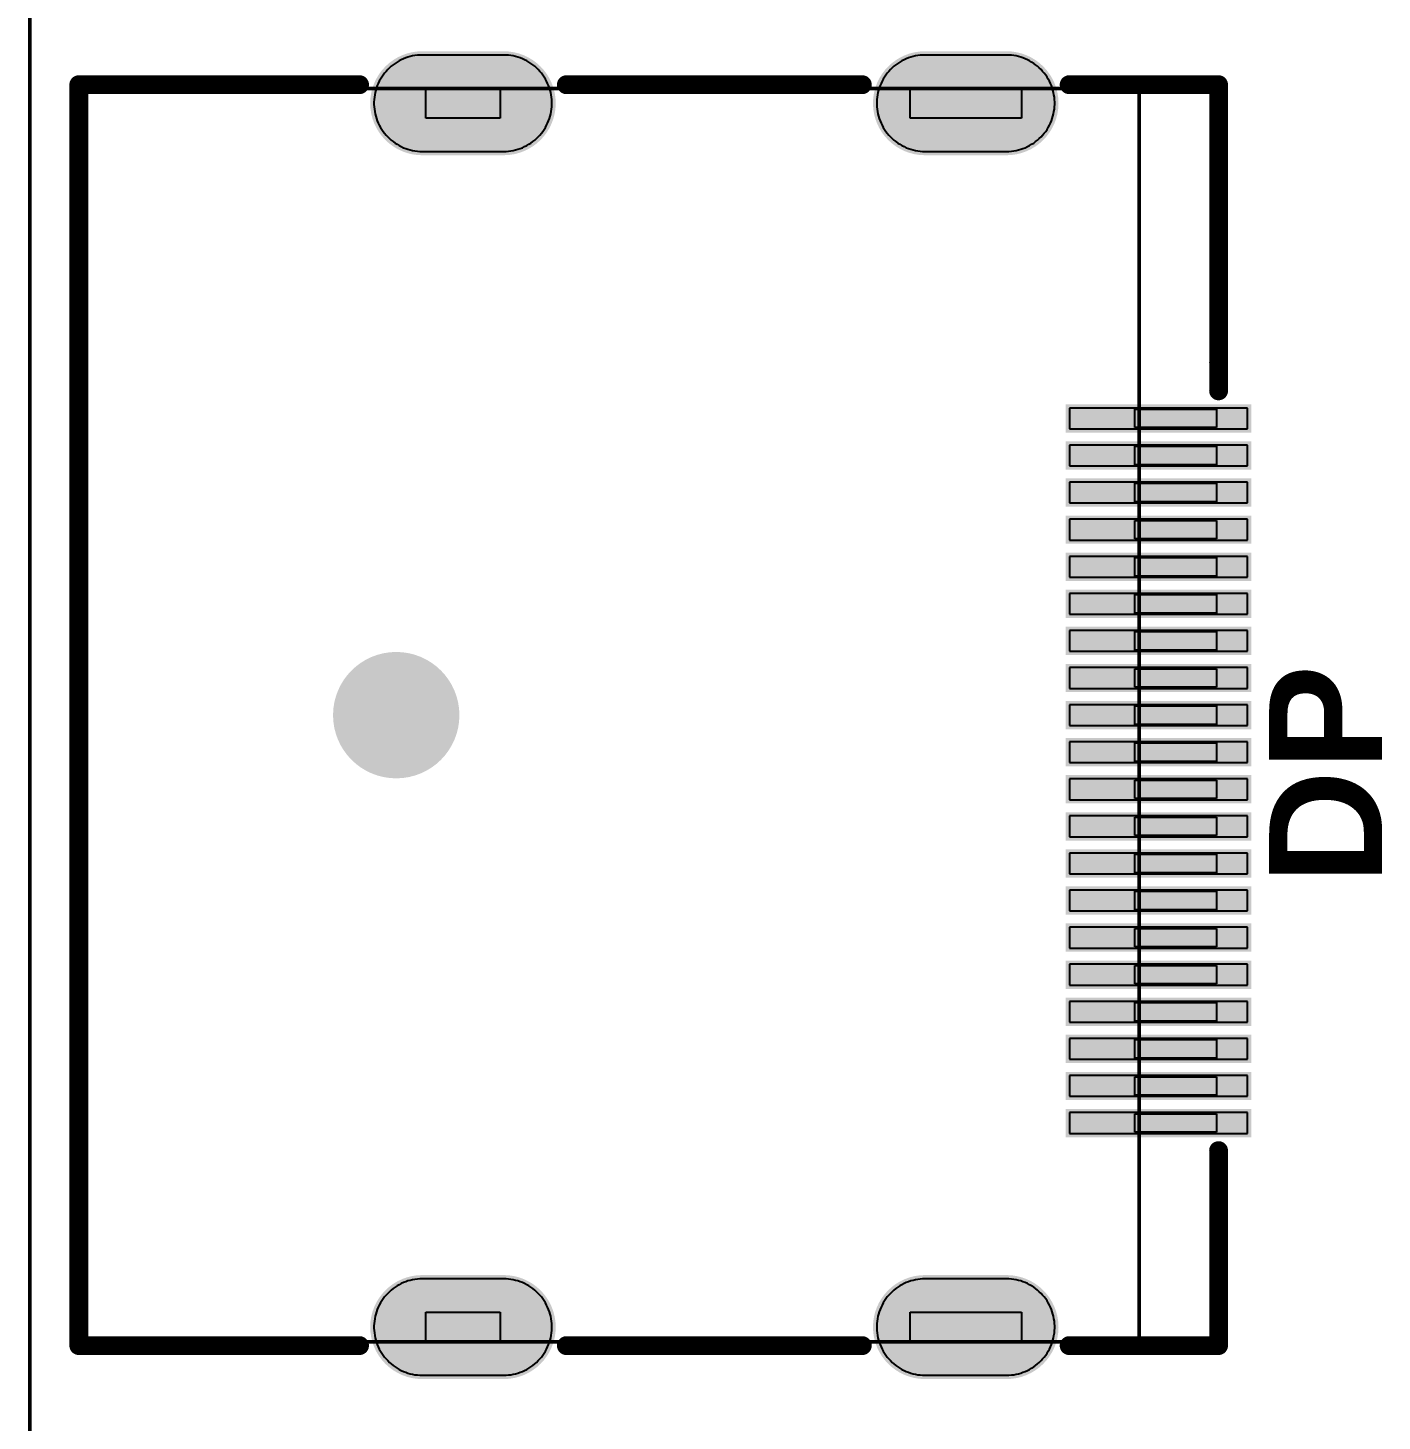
# Model space of a CAD drawing. Header units: inches. Extents: x -7 to 179, y 0 to 152.
# Drawn here: x -0.03 to 18.24, y 97.69 to 116.47 of the extents above; entities that cross this region are included whole.
import ezdxf

# ---------------------------------------------------------------- set-up
doc = ezdxf.new("R2010")
doc.units = ezdxf.units.IN
for name, color, linetype in [('BOT', 5, 'Continuous'), ('Bottom Solder', 6, 'Continuous'), ('Keep-Out Layer', 6, 'Continuous'), ('Mechanical 15', 56, 'Continuous'), ('Multi-Layer', 9, 'Continuous'), ('Pad Holes', 156, 'Continuous'), ('TOP', 1, 'Continuous'), ('Top Overlay', 2, 'Continuous'), ('Top Paste', 8, 'Continuous'), ('Top Solder', 216, 'Continuous')]:
    doc.layers.add(name, color=color, linetype=linetype)
doc.styles.add('Arial_Bold', font='', dxfattribs={"height": 0.2})
doc.styles.get('Arial_Bold').set_extended_font_data('Arial', bold=True)

msp = doc.modelspace()

# ---------------------------------------------------------------- hatches: boundary and pattern name
at = {"layer": 'BOT'}
h = msp.add_hatch(color=5, dxfattribs=at)
edge = h.paths.add_edge_path()
edge.add_arc((5.292, 115.458), 0.65, 90, 270)
edge.add_line((5.292, 114.808), (6.392, 114.808))
edge.add_arc((6.392, 115.458), 0.65, 270, 450)
edge.add_line((6.392, 116.108), (5.292, 116.108))
h = msp.add_hatch(color=5, dxfattribs=at)
edge = h.paths.add_edge_path()
edge.add_arc((12.072, 115.458), 0.65, 90, 270)
edge.add_line((12.072, 114.808), (13.172, 114.808))
edge.add_arc((13.172, 115.458), 0.65, 270, 450)
edge.add_line((13.172, 116.108), (12.072, 116.108))
h = msp.add_hatch(color=5, dxfattribs=at)
edge = h.paths.add_edge_path()
edge.add_arc((4.942, 107.208), 0.75, 0, 360)
h = msp.add_hatch(color=5, dxfattribs=at)
edge = h.paths.add_edge_path()
edge.add_arc((5.292, 98.958), 0.65, 90, 270)
edge.add_line((5.292, 98.308), (6.392, 98.308))
edge.add_arc((6.392, 98.958), 0.65, 270, 450)
edge.add_line((6.392, 99.608), (5.292, 99.608))
h = msp.add_hatch(color=5, dxfattribs=at)
edge = h.paths.add_edge_path()
edge.add_arc((12.072, 98.958), 0.65, 90, 270)
edge.add_line((12.072, 98.308), (13.172, 98.308))
edge.add_arc((13.172, 98.958), 0.65, 270, 450)
edge.add_line((13.172, 99.608), (12.072, 99.608))
at = {"layer": 'Bottom Solder'}
h = msp.add_hatch(color=6, dxfattribs=at)
edge = h.paths.add_edge_path()
edge.add_arc((5.292, 115.458), 0.701, 90, 270)
edge.add_line((5.292, 114.757), (6.392, 114.757))
edge.add_arc((6.392, 115.458), 0.701, 270, 450)
edge.add_line((6.392, 116.159), (5.292, 116.159))
h = msp.add_hatch(color=6, dxfattribs=at)
edge = h.paths.add_edge_path()
edge.add_arc((12.072, 115.458), 0.701, 90, 270)
edge.add_line((12.072, 114.757), (13.172, 114.757))
edge.add_arc((13.172, 115.458), 0.701, 270, 450)
edge.add_line((13.172, 116.159), (12.072, 116.159))
h = msp.add_hatch(color=6, dxfattribs=at)
edge = h.paths.add_edge_path()
edge.add_arc((4.942, 107.208), 0.852, 0, 360)
h = msp.add_hatch(color=6, dxfattribs=at)
edge = h.paths.add_edge_path()
edge.add_arc((5.292, 98.958), 0.701, 90, 270)
edge.add_line((5.292, 98.258), (6.392, 98.258))
edge.add_arc((6.392, 98.958), 0.701, 270, 450)
edge.add_line((6.392, 99.659), (5.292, 99.659))
h = msp.add_hatch(color=6, dxfattribs=at)
edge = h.paths.add_edge_path()
edge.add_arc((12.072, 98.958), 0.701, 90, 270)
edge.add_line((12.072, 98.258), (13.172, 98.258))
edge.add_arc((13.172, 98.958), 0.701, 270, 450)
edge.add_line((13.172, 99.659), (12.072, 99.659))
at = {"layer": 'Multi-Layer'}
h = msp.add_hatch(color=9, dxfattribs=at)
edge = h.paths.add_edge_path()
edge.add_arc((5.292, 115.458), 0.65, 90, 270)
edge.add_line((5.292, 114.808), (6.392, 114.808))
edge.add_arc((6.392, 115.458), 0.65, 270, 450)
edge.add_line((6.392, 116.108), (5.292, 116.108))
h = msp.add_hatch(color=9, dxfattribs=at)
edge = h.paths.add_edge_path()
edge.add_arc((12.072, 115.458), 0.65, 90, 270)
edge.add_line((12.072, 114.808), (13.172, 114.808))
edge.add_arc((13.172, 115.458), 0.65, 270, 450)
edge.add_line((13.172, 116.108), (12.072, 116.108))
h = msp.add_hatch(color=9, dxfattribs=at)
edge = h.paths.add_edge_path()
edge.add_arc((4.942, 107.208), 0.75, 0, 360)
h = msp.add_hatch(color=9, dxfattribs=at)
edge = h.paths.add_edge_path()
edge.add_arc((5.292, 98.958), 0.65, 90, 270)
edge.add_line((5.292, 98.308), (6.392, 98.308))
edge.add_arc((6.392, 98.958), 0.65, 270, 450)
edge.add_line((6.392, 99.608), (5.292, 99.608))
h = msp.add_hatch(color=9, dxfattribs=at)
edge = h.paths.add_edge_path()
edge.add_arc((12.072, 98.958), 0.65, 90, 270)
edge.add_line((12.072, 98.308), (13.172, 98.308))
edge.add_arc((13.172, 98.958), 0.65, 270, 450)
edge.add_line((13.172, 99.608), (12.072, 99.608))
at = {"layer": 'Pad Holes'}
h = msp.add_hatch(color=7, dxfattribs=at)
edge = h.paths.add_edge_path()
edge.add_arc((5.292, 115.458), 0.35, 90, 270)
edge.add_line((5.292, 115.108), (6.392, 115.108))
edge.add_arc((6.392, 115.458), 0.35, 270, 450)
edge.add_line((6.392, 115.808), (5.292, 115.808))
h = msp.add_hatch(color=7, dxfattribs=at)
edge = h.paths.add_edge_path()
edge.add_arc((12.072, 115.458), 0.35, 90, 270)
edge.add_line((12.072, 115.108), (13.172, 115.108))
edge.add_arc((13.172, 115.458), 0.35, 270, 450)
edge.add_line((13.172, 115.808), (12.072, 115.808))
h = msp.add_hatch(color=7, dxfattribs=at)
edge = h.paths.add_edge_path()
edge.add_arc((4.942, 107.208), 0.75, 0, 360)
h = msp.add_hatch(color=7, dxfattribs=at)
edge = h.paths.add_edge_path()
edge.add_arc((5.292, 98.958), 0.35, 90, 270)
edge.add_line((5.292, 98.608), (6.392, 98.608))
edge.add_arc((6.392, 98.958), 0.35, 270, 450)
edge.add_line((6.392, 99.308), (5.292, 99.308))
h = msp.add_hatch(color=7, dxfattribs=at)
edge = h.paths.add_edge_path()
edge.add_arc((12.072, 98.958), 0.35, 90, 270)
edge.add_line((12.072, 98.608), (13.172, 98.608))
edge.add_arc((13.172, 98.958), 0.35, 270, 450)
edge.add_line((13.172, 99.308), (12.072, 99.308))
at = {"layer": 'TOP'}
h = msp.add_hatch(color=1, dxfattribs=at)
edge = h.paths.add_edge_path()
edge.add_arc((5.292, 115.458), 0.65, 90, 270)
edge.add_line((5.292, 114.808), (6.392, 114.808))
edge.add_arc((6.392, 115.458), 0.65, 270, 450)
edge.add_line((6.392, 116.108), (5.292, 116.108))
h = msp.add_hatch(color=1, dxfattribs=at)
edge = h.paths.add_edge_path()
edge.add_arc((12.072, 115.458), 0.65, 90, 270)
edge.add_line((12.072, 114.808), (13.172, 114.808))
edge.add_arc((13.172, 115.458), 0.65, 270, 450)
edge.add_line((13.172, 116.108), (12.072, 116.108))
for points in [[(16.422, 111.349), (16.422, 111.069), (14.022, 111.069), (14.022, 111.349)], [(16.422, 110.848), (16.422, 110.568), (14.022, 110.568), (14.022, 110.848)], [(16.422, 110.349), (16.422, 110.069), (14.022, 110.069), (14.022, 110.349)], [(16.422, 109.848), (16.422, 109.568), (14.022, 109.568), (14.022, 109.848)], [(16.422, 109.349), (16.422, 109.069), (14.022, 109.069), (14.022, 109.349)], [(16.422, 108.848), (16.422, 108.568), (14.022, 108.568), (14.022, 108.848)], [(16.422, 108.349), (16.422, 108.069), (14.022, 108.069), (14.022, 108.349)], [(16.422, 107.849), (16.422, 107.568), (14.022, 107.568), (14.022, 107.849)], [(16.422, 107.348), (16.422, 107.068), (14.022, 107.068), (14.022, 107.348)], [(16.422, 106.849), (16.422, 106.568), (14.022, 106.568), (14.022, 106.849)], [(16.422, 106.348), (16.422, 106.068), (14.022, 106.068), (14.022, 106.348)], [(16.422, 105.849), (16.422, 105.568), (14.022, 105.568), (14.022, 105.849)], [(16.422, 105.348), (16.422, 105.068), (14.022, 105.068), (14.022, 105.348)], [(16.422, 104.849), (16.422, 104.568), (14.022, 104.568), (14.022, 104.849)], [(16.422, 104.348), (16.422, 104.068), (14.022, 104.068), (14.022, 104.348)], [(16.422, 103.849), (16.422, 103.569), (14.022, 103.569), (14.022, 103.849)], [(16.422, 103.348), (16.422, 103.068), (14.022, 103.068), (14.022, 103.348)], [(16.422, 102.849), (16.422, 102.569), (14.022, 102.569), (14.022, 102.849)], [(16.422, 102.348), (16.422, 102.068), (14.022, 102.068), (14.022, 102.348)], [(16.422, 101.849), (16.422, 101.569), (14.022, 101.569), (14.022, 101.849)]]:
    msp.add_hatch(color=1, dxfattribs=at).paths.add_polyline_path(points)
h = msp.add_hatch(color=1, dxfattribs=at)
edge = h.paths.add_edge_path()
edge.add_arc((4.942, 107.208), 0.75, 0, 360)
h = msp.add_hatch(color=1, dxfattribs=at)
edge = h.paths.add_edge_path()
edge.add_arc((5.292, 98.958), 0.65, 90, 270)
edge.add_line((5.292, 98.308), (6.392, 98.308))
edge.add_arc((6.392, 98.958), 0.65, 270, 450)
edge.add_line((6.392, 99.608), (5.292, 99.608))
h = msp.add_hatch(color=1, dxfattribs=at)
edge = h.paths.add_edge_path()
edge.add_arc((12.072, 98.958), 0.65, 90, 270)
edge.add_line((12.072, 98.308), (13.172, 98.308))
edge.add_arc((13.172, 98.958), 0.65, 270, 450)
edge.add_line((13.172, 99.608), (12.072, 99.608))
at = {"layer": 'Top Solder'}
h = msp.add_hatch(color=216, dxfattribs=at)
edge = h.paths.add_edge_path()
edge.add_arc((5.292, 115.458), 0.701, 90, 270)
edge.add_line((5.292, 114.757), (6.392, 114.757))
edge.add_arc((6.392, 115.458), 0.701, 270, 450)
edge.add_line((6.392, 116.159), (5.292, 116.159))
h = msp.add_hatch(color=216, dxfattribs=at)
edge = h.paths.add_edge_path()
edge.add_arc((12.072, 115.458), 0.701, 90, 270)
edge.add_line((12.072, 114.757), (13.172, 114.757))
edge.add_arc((13.172, 115.458), 0.701, 270, 450)
edge.add_line((13.172, 116.159), (12.072, 116.159))
for points in [[(16.473, 111.399), (16.473, 111.018), (13.971, 111.018), (13.971, 111.399)], [(16.473, 110.899), (16.473, 110.518), (13.971, 110.518), (13.971, 110.899)], [(16.473, 110.399), (16.473, 110.018), (13.971, 110.018), (13.971, 110.399)], [(16.473, 109.899), (16.473, 109.518), (13.971, 109.518), (13.971, 109.899)], [(16.473, 109.399), (16.473, 109.018), (13.971, 109.018), (13.971, 109.399)], [(16.473, 108.899), (16.473, 108.518), (13.971, 108.518), (13.971, 108.899)], [(16.473, 108.399), (16.473, 108.018), (13.971, 108.018), (13.971, 108.399)], [(16.473, 107.899), (16.473, 107.518), (13.971, 107.518), (13.971, 107.899)], [(16.473, 107.399), (16.473, 107.018), (13.971, 107.018), (13.971, 107.399)], [(16.473, 106.899), (16.473, 106.518), (13.971, 106.518), (13.971, 106.899)], [(16.473, 106.399), (16.473, 106.018), (13.971, 106.018), (13.971, 106.399)], [(16.473, 105.899), (16.473, 105.518), (13.971, 105.518), (13.971, 105.899)], [(16.473, 105.399), (16.473, 105.018), (13.971, 105.018), (13.971, 105.399)], [(16.473, 104.899), (16.473, 104.518), (13.971, 104.518), (13.971, 104.899)], [(16.473, 104.399), (16.473, 104.018), (13.971, 104.018), (13.971, 104.399)], [(16.473, 103.899), (16.473, 103.518), (13.971, 103.518), (13.971, 103.899)], [(16.473, 103.399), (16.473, 103.018), (13.971, 103.018), (13.971, 103.399)], [(16.473, 102.899), (16.473, 102.518), (13.971, 102.518), (13.971, 102.899)], [(16.473, 102.399), (16.473, 102.018), (13.971, 102.018), (13.971, 102.399)], [(16.473, 101.899), (16.473, 101.518), (13.971, 101.518), (13.971, 101.899)]]:
    msp.add_hatch(color=216, dxfattribs=at).paths.add_polyline_path(points)
h = msp.add_hatch(color=216, dxfattribs=at)
edge = h.paths.add_edge_path()
edge.add_arc((4.942, 107.208), 0.852, 0, 360)
h = msp.add_hatch(color=216, dxfattribs=at)
edge = h.paths.add_edge_path()
edge.add_arc((5.292, 98.958), 0.701, 90, 270)
edge.add_line((5.292, 98.258), (6.392, 98.258))
edge.add_arc((6.392, 98.958), 0.701, 270, 450)
edge.add_line((6.392, 99.659), (5.292, 99.659))
h = msp.add_hatch(color=216, dxfattribs=at)
edge = h.paths.add_edge_path()
edge.add_arc((12.072, 98.958), 0.701, 90, 270)
edge.add_line((12.072, 98.258), (13.172, 98.258))
edge.add_arc((13.172, 98.958), 0.701, 270, 450)
edge.add_line((13.172, 99.659), (12.072, 99.659))

# ---------------------------------------------------------------- linework, layer by layer
at = {"layer": 'Keep-Out Layer'}
msp.add_lwpolyline([(0, 5.08, 0.0508, 0.0508, 0), (0, 146.812, 0.0508, 0.0508, 0)], format="xyseb", dxfattribs=at)
at = {"layer": 'Mechanical 15'}
for p, q in [((5.342, 115.258), (5.342, 115.658)), ((5.342, 115.658), (6.342, 115.658)), ((6.342, 115.658), (6.342, 115.658)), ((6.342, 115.658), (6.342, 115.258)), ((11.872, 115.258), (11.872, 115.658)), ((11.872, 115.658), (13.372, 115.658)), ((13.372, 115.658), (13.372, 115.658)), ((13.372, 115.658), (13.372, 115.258)), ((6.342, 115.258), (5.342, 115.258)), ((13.372, 115.258), (11.872, 115.258)), ((14.902, 111.084), (14.902, 111.334)), ((14.902, 111.334), (16.002, 111.334)), ((16.002, 111.334), (16.002, 111.334)), ((16.002, 111.334), (16.002, 111.084)), ((16.002, 111.084), (14.902, 111.084)), ((14.902, 110.583), (14.902, 110.833)), ((14.902, 110.833), (16.002, 110.833)), ((16.002, 110.833), (16.002, 110.833)), ((16.002, 110.833), (16.002, 110.583)), ((16.002, 110.583), (14.902, 110.583)), ((14.902, 110.084), (14.902, 110.334)), ((14.902, 110.334), (16.002, 110.334)), ((16.002, 110.334), (16.002, 110.334)), ((16.002, 110.334), (16.002, 110.084)), ((16.002, 110.084), (14.902, 110.084)), ((14.902, 109.583), (14.902, 109.833)), ((14.902, 109.833), (16.002, 109.833)), ((16.002, 109.833), (16.002, 109.833)), ((16.002, 109.833), (16.002, 109.583)), ((16.002, 109.583), (14.902, 109.583)), ((14.902, 109.084), (14.902, 109.334)), ((14.902, 109.334), (16.002, 109.334)), ((16.002, 109.334), (16.002, 109.334)), ((16.002, 109.334), (16.002, 109.084)), ((16.002, 109.084), (14.902, 109.084)), ((14.902, 108.584), (14.902, 108.833)), ((14.902, 108.833), (16.002, 108.833)), ((16.002, 108.833), (16.002, 108.833)), ((16.002, 108.833), (16.002, 108.584)), ((16.002, 108.584), (14.902, 108.584)), ((14.902, 108.084), (14.902, 108.334)), ((14.902, 108.334), (16.002, 108.334)), ((16.002, 108.334), (16.002, 108.334)), ((16.002, 108.334), (16.002, 108.084)), ((16.002, 108.084), (14.902, 108.084)), ((14.902, 107.584), (14.902, 107.833)), ((14.902, 107.833), (16.002, 107.833)), ((16.002, 107.833), (16.002, 107.833)), ((16.002, 107.833), (16.002, 107.584)), ((16.002, 107.584), (14.902, 107.584)), ((14.902, 107.083), (14.902, 107.333)), ((14.902, 107.333), (16.002, 107.333)), ((16.002, 107.333), (16.002, 107.333)), ((16.002, 107.333), (16.002, 107.083)), ((16.002, 107.083), (14.902, 107.083)), ((14.902, 106.584), (14.902, 106.833)), ((14.902, 106.833), (16.002, 106.833)), ((16.002, 106.833), (16.002, 106.833)), ((16.002, 106.833), (16.002, 106.584)), ((16.002, 106.584), (14.902, 106.584)), ((14.902, 106.083), (14.902, 106.333)), ((14.902, 106.333), (16.002, 106.333)), ((16.002, 106.333), (16.002, 106.333)), ((16.002, 106.333), (16.002, 106.083)), ((16.002, 106.083), (14.902, 106.083)), ((14.902, 105.584), (14.902, 105.833)), ((14.902, 105.833), (16.002, 105.833)), ((16.002, 105.833), (16.002, 105.833)), ((16.002, 105.833), (16.002, 105.584)), ((16.002, 105.584), (14.902, 105.584)), ((14.902, 105.083), (14.902, 105.333)), ((14.902, 105.333), (16.002, 105.333)), ((16.002, 105.333), (16.002, 105.333)), ((16.002, 105.333), (16.002, 105.083)), ((16.002, 105.083), (14.902, 105.083)), ((14.902, 104.584), (14.902, 104.833)), ((14.902, 104.833), (16.002, 104.833)), ((16.002, 104.833), (16.002, 104.833)), ((16.002, 104.833), (16.002, 104.584)), ((16.002, 104.584), (14.902, 104.584)), ((14.902, 104.083), (14.902, 104.333)), ((14.902, 104.333), (16.002, 104.333)), ((16.002, 104.333), (16.002, 104.333)), ((16.002, 104.333), (16.002, 104.083)), ((16.002, 104.083), (14.902, 104.083)), ((14.902, 103.584), (14.902, 103.833)), ((14.902, 103.833), (16.002, 103.833)), ((16.002, 103.833), (16.002, 103.833)), ((16.002, 103.833), (16.002, 103.584)), ((16.002, 103.584), (14.902, 103.584)), ((14.902, 103.083), (14.902, 103.333)), ((14.902, 103.333), (16.002, 103.333)), ((16.002, 103.333), (16.002, 103.333)), ((16.002, 103.333), (16.002, 103.083)), ((16.002, 103.083), (14.902, 103.083)), ((14.902, 102.584), (14.902, 102.834)), ((14.902, 102.834), (16.002, 102.834)), ((16.002, 102.834), (16.002, 102.834)), ((16.002, 102.834), (16.002, 102.584)), ((16.002, 102.584), (14.902, 102.584)), ((14.902, 102.083), (14.902, 102.333)), ((14.902, 102.333), (16.002, 102.333)), ((16.002, 102.333), (16.002, 102.333)), ((16.002, 102.333), (16.002, 102.083)), ((16.002, 102.083), (14.902, 102.083)), ((14.902, 101.584), (14.902, 101.834)), ((14.902, 101.834), (16.002, 101.834)), ((16.002, 101.834), (16.002, 101.834)), ((16.002, 101.834), (16.002, 101.584)), ((16.002, 101.584), (14.902, 101.584)), ((5.342, 98.758), (5.342, 99.158)), ((5.342, 99.158), (6.342, 99.158)), ((6.342, 99.158), (6.342, 99.158)), ((6.342, 99.158), (6.342, 98.758)), ((11.872, 98.758), (11.872, 99.158)), ((11.872, 99.158), (13.372, 99.158)), ((13.372, 99.158), (13.372, 99.158)), ((13.372, 99.158), (13.372, 98.758)), ((15.977, 98.818), (15.942, 98.783)), ((16.002, 98.818), (15.977, 98.818)), ((16.027, 98.818), (16.002, 98.818)), ((16.062, 98.783), (16.027, 98.818)), ((6.342, 98.758), (5.342, 98.758)), ((13.372, 98.758), (11.872, 98.758)), ((15.942, 98.783), (15.942, 98.734)), ((15.942, 98.734), (15.977, 98.698)), ((15.977, 98.698), (16.002, 98.698)), ((16.002, 98.698), (16.002, 98.698)), ((16.002, 98.698), (16.027, 98.698)), ((16.027, 98.698), (16.062, 98.734)), ((16.062, 98.734), (16.062, 98.783))]:
    msp.add_line(p, q, dxfattribs=at)
for points in [[(0.662, 115.658, 0.0508, 0.0508, 0), (14.962, 115.658, 0.0508, 0.0508, 0)], [(0.662, 98.758, 0.0508, 0.0508, 0), (0.662, 115.658, 0.0508, 0.0508, 0)], [(14.962, 98.758, 0.0508, 0.0508, 0), (14.962, 115.658, 0.0508, 0.0508, 0)], [(0.662, 98.758, 0.0508, 0.0508, 0), (14.962, 98.758, 0.0508, 0.0508, 0)]]:
    msp.add_lwpolyline(points, format="xyseb", dxfattribs=at)
for points in [[(0.649, 115.658, 0.0254, 0.0254, 1), (0.675, 115.658, 0.0254, 0.0254, 1)], [(0.649, 115.658, 0.0254, 0.0254, 1), (0.675, 115.658, 0.0254, 0.0254, 1)], [(14.949, 115.658, 0.0254, 0.0254, 1), (14.975, 115.658, 0.0254, 0.0254, 1)], [(14.949, 115.658, 0.0254, 0.0254, 1), (14.975, 115.658, 0.0254, 0.0254, 1)], [(0.649, 98.758, 0.0254, 0.0254, 1), (0.675, 98.758, 0.0254, 0.0254, 1)], [(0.649, 98.758, 0.0254, 0.0254, 1), (0.675, 98.758, 0.0254, 0.0254, 1)], [(14.949, 98.758, 0.0254, 0.0254, 1), (14.975, 98.758, 0.0254, 0.0254, 1)], [(14.949, 98.758, 0.0254, 0.0254, 1), (14.975, 98.758, 0.0254, 0.0254, 1)]]:
    msp.add_lwpolyline(points, format="xyseb", close=True, dxfattribs=at)
at = {"layer": 'Top Overlay'}
for points in [[(0.662, 98.708, 0.254, 0.254, 0), (0.662, 115.708, 0.254, 0.254, 0)], [(0.662, 115.708, 0.254, 0.254, 0), (4.447, 115.708, 0.254, 0.254, 0)], [(7.237, 115.708, 0.254, 0.254, 0), (11.227, 115.708, 0.254, 0.254, 0)], [(14.017, 115.708, 0.254, 0.254, 0), (16.032, 115.708, 0.254, 0.254, 0)], [(16.032, 111.58, 0.254, 0.254, 0), (16.032, 115.708, 0.254, 0.254, 0)], [(16.032, 111.58, 0.254, 0.254, 0), (16.032, 111.96, 0.254, 0.254, 0)], [(16.032, 98.708, 0.254, 0.254, 0), (16.032, 101.337, 0.254, 0.254, 0)], [(0.662, 98.708, 0.254, 0.254, 0), (4.447, 98.708, 0.254, 0.254, 0)], [(7.237, 98.708, 0.254, 0.254, 0), (11.227, 98.708, 0.254, 0.254, 0)], [(14.017, 98.708, 0.254, 0.254, 0), (16.032, 98.708, 0.254, 0.254, 0)]]:
    msp.add_lwpolyline(points, format="xyseb", dxfattribs=at)
for points in [[(0.598, 115.708, 0.127, 0.127, 1), (0.725, 115.708, 0.127, 0.127, 1)], [(0.598, 115.708, 0.127, 0.127, 1), (0.725, 115.708, 0.127, 0.127, 1)], [(4.384, 115.708, 0.127, 0.127, 1), (4.511, 115.708, 0.127, 0.127, 1)], [(7.173, 115.708, 0.127, 0.127, 1), (7.3, 115.708, 0.127, 0.127, 1)], [(11.164, 115.708, 0.127, 0.127, 1), (11.291, 115.708, 0.127, 0.127, 1)], [(13.953, 115.708, 0.127, 0.127, 1), (14.08, 115.708, 0.127, 0.127, 1)], [(15.968, 115.708, 0.127, 0.127, 1), (16.095, 115.708, 0.127, 0.127, 1)], [(15.968, 115.708, 0.127, 0.127, 1), (16.095, 115.708, 0.127, 0.127, 1)], [(15.968, 111.96, 0.127, 0.127, 1), (16.095, 111.96, 0.127, 0.127, 1)], [(15.968, 111.58, 0.127, 0.127, 1), (16.095, 111.58, 0.127, 0.127, 1)], [(15.968, 111.58, 0.127, 0.127, 1), (16.095, 111.58, 0.127, 0.127, 1)], [(15.968, 101.337, 0.127, 0.127, 1), (16.095, 101.337, 0.127, 0.127, 1)], [(0.598, 98.708, 0.127, 0.127, 1), (0.725, 98.708, 0.127, 0.127, 1)], [(0.598, 98.708, 0.127, 0.127, 1), (0.725, 98.708, 0.127, 0.127, 1)], [(4.384, 98.708, 0.127, 0.127, 1), (4.511, 98.708, 0.127, 0.127, 1)], [(7.173, 98.708, 0.127, 0.127, 1), (7.3, 98.708, 0.127, 0.127, 1)], [(11.164, 98.708, 0.127, 0.127, 1), (11.291, 98.708, 0.127, 0.127, 1)], [(13.953, 98.708, 0.127, 0.127, 1), (14.08, 98.708, 0.127, 0.127, 1)], [(15.968, 98.708, 0.127, 0.127, 1), (16.095, 98.708, 0.127, 0.127, 1)], [(15.968, 98.708, 0.127, 0.127, 1), (16.095, 98.708, 0.127, 0.127, 1)]]:
    msp.add_lwpolyline(points, format="xyseb", close=True, dxfattribs=at)
at = {"layer": 'Top Paste'}
for p, q in [((5.163, 116.095), (5.132, 116.088)), ((5.195, 116.101), (5.163, 116.095)), ((5.227, 116.105), (5.195, 116.101)), ((5.26, 116.107), (5.227, 116.105)), ((5.292, 116.108), (5.26, 116.107)), ((6.392, 116.108), (5.292, 116.108)), ((6.424, 116.107), (6.392, 116.108)), ((6.457, 116.105), (6.424, 116.107)), ((6.489, 116.101), (6.457, 116.105)), ((6.521, 116.095), (6.489, 116.101)), ((6.552, 116.088), (6.521, 116.095)), ((11.943, 116.095), (11.912, 116.088)), ((11.975, 116.101), (11.943, 116.095)), ((12.007, 116.105), (11.975, 116.101)), ((12.04, 116.107), (12.007, 116.105)), ((12.072, 116.108), (12.04, 116.107)), ((13.172, 116.108), (12.072, 116.108)), ((13.204, 116.107), (13.172, 116.108)), ((13.237, 116.105), (13.204, 116.107)), ((13.269, 116.101), (13.237, 116.105)), ((13.301, 116.095), (13.269, 116.101)), ((13.332, 116.088), (13.301, 116.095)), ((4.827, 115.912), (4.805, 115.888)), ((4.85, 115.935), (4.827, 115.912)), ((4.874, 115.956), (4.85, 115.935)), ((4.899, 115.976), (4.874, 115.956)), ((4.926, 115.995), (4.899, 115.976)), ((4.953, 116.013), (4.926, 115.995)), ((4.981, 116.029), (4.953, 116.013)), ((5.01, 116.044), (4.981, 116.029)), ((5.039, 116.057), (5.01, 116.044)), ((5.07, 116.069), (5.039, 116.057)), ((5.1, 116.079), (5.07, 116.069)), ((5.132, 116.088), (5.1, 116.079)), ((6.584, 116.079), (6.552, 116.088)), ((6.614, 116.069), (6.584, 116.079)), ((6.644, 116.057), (6.614, 116.069)), ((6.674, 116.044), (6.644, 116.057)), ((6.703, 116.029), (6.674, 116.044)), ((6.731, 116.013), (6.703, 116.029)), ((6.758, 115.995), (6.731, 116.013)), ((6.784, 115.976), (6.758, 115.995)), ((6.81, 115.956), (6.784, 115.976)), ((6.834, 115.935), (6.81, 115.956)), ((6.857, 115.912), (6.834, 115.935)), ((6.879, 115.888), (6.857, 115.912)), ((11.607, 115.912), (11.585, 115.888)), ((11.63, 115.935), (11.607, 115.912)), ((11.654, 115.956), (11.63, 115.935)), ((11.68, 115.976), (11.654, 115.956)), ((11.706, 115.995), (11.68, 115.976)), ((11.733, 116.013), (11.706, 115.995)), ((11.761, 116.029), (11.733, 116.013)), ((11.79, 116.044), (11.761, 116.029)), ((11.82, 116.057), (11.79, 116.044)), ((11.85, 116.069), (11.82, 116.057)), ((11.88, 116.079), (11.85, 116.069)), ((11.912, 116.088), (11.88, 116.079)), ((13.364, 116.079), (13.332, 116.088)), ((13.394, 116.069), (13.364, 116.079)), ((13.424, 116.057), (13.394, 116.069)), ((13.454, 116.044), (13.424, 116.057)), ((13.483, 116.029), (13.454, 116.044)), ((13.511, 116.013), (13.483, 116.029)), ((13.538, 115.995), (13.511, 116.013)), ((13.564, 115.976), (13.538, 115.995)), ((13.59, 115.956), (13.564, 115.976)), ((13.614, 115.935), (13.59, 115.956)), ((13.637, 115.912), (13.614, 115.935)), ((13.659, 115.888), (13.637, 115.912)), ((4.699, 115.726), (4.687, 115.696)), ((4.714, 115.755), (4.699, 115.726)), ((4.729, 115.783), (4.714, 115.755)), ((4.746, 115.811), (4.729, 115.783)), ((4.764, 115.838), (4.746, 115.811)), ((4.784, 115.864), (4.764, 115.838)), ((4.805, 115.888), (4.784, 115.864)), ((6.9, 115.864), (6.879, 115.888)), ((6.92, 115.838), (6.9, 115.864)), ((6.938, 115.811), (6.92, 115.838)), ((6.955, 115.783), (6.938, 115.811)), ((6.97, 115.755), (6.955, 115.783)), ((6.984, 115.726), (6.97, 115.755)), ((6.997, 115.696), (6.984, 115.726)), ((11.48, 115.726), (11.467, 115.696)), ((11.494, 115.755), (11.48, 115.726)), ((11.509, 115.783), (11.494, 115.755)), ((11.526, 115.811), (11.509, 115.783)), ((11.544, 115.838), (11.526, 115.811)), ((11.564, 115.864), (11.544, 115.838)), ((11.585, 115.888), (11.564, 115.864)), ((13.68, 115.864), (13.659, 115.888)), ((13.7, 115.838), (13.68, 115.864)), ((13.718, 115.811), (13.7, 115.838)), ((13.735, 115.783), (13.718, 115.811)), ((13.75, 115.755), (13.735, 115.783)), ((13.764, 115.726), (13.75, 115.755)), ((13.777, 115.696), (13.764, 115.726)), ((4.647, 115.539), (4.644, 115.507)), ((4.652, 115.571), (4.647, 115.539)), ((4.658, 115.603), (4.652, 115.571)), ((4.666, 115.634), (4.658, 115.603)), ((4.676, 115.665), (4.666, 115.634)), ((4.687, 115.696), (4.676, 115.665)), ((7.008, 115.665), (6.997, 115.696)), ((7.018, 115.634), (7.008, 115.665)), ((7.026, 115.603), (7.018, 115.634)), ((7.032, 115.571), (7.026, 115.603)), ((7.037, 115.539), (7.032, 115.571)), ((7.04, 115.507), (7.037, 115.539)), ((11.427, 115.539), (11.424, 115.507)), ((11.432, 115.571), (11.427, 115.539)), ((11.438, 115.603), (11.432, 115.571)), ((11.446, 115.634), (11.438, 115.603)), ((11.456, 115.665), (11.446, 115.634)), ((11.467, 115.696), (11.456, 115.665)), ((13.788, 115.665), (13.777, 115.696)), ((13.798, 115.634), (13.788, 115.665)), ((13.806, 115.603), (13.798, 115.634)), ((13.812, 115.571), (13.806, 115.603)), ((13.817, 115.539), (13.812, 115.571)), ((13.82, 115.507), (13.817, 115.539)), ((4.644, 115.507), (4.642, 115.474)), ((4.642, 115.474), (4.642, 115.442)), ((4.642, 115.442), (4.644, 115.41)), ((4.644, 115.41), (4.647, 115.377)), ((4.647, 115.377), (4.652, 115.345)), ((4.652, 115.345), (4.658, 115.314)), ((7.026, 115.314), (7.032, 115.345)), ((7.032, 115.345), (7.037, 115.377)), ((7.037, 115.377), (7.04, 115.41)), ((7.042, 115.474), (7.04, 115.507)), ((7.04, 115.41), (7.042, 115.442)), ((7.042, 115.474), (7.042, 115.474)), ((7.042, 115.442), (7.042, 115.474)), ((11.424, 115.507), (11.422, 115.474)), ((11.422, 115.474), (11.422, 115.442)), ((11.422, 115.442), (11.424, 115.41)), ((11.424, 115.41), (11.427, 115.377)), ((11.427, 115.377), (11.432, 115.345)), ((11.432, 115.345), (11.438, 115.314)), ((13.806, 115.314), (13.812, 115.345)), ((13.812, 115.345), (13.817, 115.377)), ((13.817, 115.377), (13.82, 115.41)), ((13.822, 115.474), (13.82, 115.507)), ((13.82, 115.41), (13.822, 115.442)), ((13.82, 115.41), (13.82, 115.41)), ((13.822, 115.442), (13.822, 115.474)), ((4.658, 115.314), (4.666, 115.282)), ((4.666, 115.282), (4.676, 115.251)), ((4.676, 115.251), (4.687, 115.221)), ((4.687, 115.221), (4.699, 115.191)), ((4.699, 115.191), (4.714, 115.162)), ((4.714, 115.162), (4.729, 115.133)), ((6.955, 115.133), (6.97, 115.162)), ((6.97, 115.162), (6.984, 115.191)), ((6.984, 115.191), (6.997, 115.221)), ((6.997, 115.221), (7.008, 115.251)), ((7.008, 115.251), (7.018, 115.282)), ((7.018, 115.282), (7.026, 115.314)), ((11.438, 115.314), (11.446, 115.282)), ((11.446, 115.282), (11.456, 115.251)), ((11.456, 115.251), (11.467, 115.221)), ((11.467, 115.221), (11.48, 115.191)), ((11.48, 115.191), (11.494, 115.162)), ((11.494, 115.162), (11.509, 115.133)), ((13.735, 115.133), (13.75, 115.162)), ((13.75, 115.162), (13.764, 115.191)), ((13.764, 115.191), (13.777, 115.221)), ((13.777, 115.221), (13.788, 115.251)), ((13.788, 115.251), (13.798, 115.282)), ((13.798, 115.282), (13.806, 115.314)), ((4.729, 115.133), (4.746, 115.106)), ((4.746, 115.106), (4.764, 115.079)), ((4.764, 115.079), (4.784, 115.053)), ((4.784, 115.053), (4.805, 115.028)), ((4.805, 115.028), (4.827, 115.004)), ((4.827, 115.004), (4.85, 114.982)), ((4.85, 114.982), (4.874, 114.96)), ((6.81, 114.96), (6.834, 114.982)), ((6.834, 114.982), (6.857, 115.004)), ((6.857, 115.004), (6.879, 115.028)), ((6.879, 115.028), (6.9, 115.053)), ((6.9, 115.053), (6.92, 115.079)), ((6.92, 115.079), (6.938, 115.106)), ((6.938, 115.106), (6.955, 115.133)), ((11.509, 115.133), (11.526, 115.106)), ((11.526, 115.106), (11.544, 115.079)), ((11.544, 115.079), (11.564, 115.053)), ((11.564, 115.053), (11.585, 115.028)), ((11.585, 115.028), (11.607, 115.004)), ((11.607, 115.004), (11.63, 114.982)), ((11.63, 114.982), (11.654, 114.96)), ((13.59, 114.96), (13.614, 114.982)), ((13.614, 114.982), (13.637, 115.004)), ((13.637, 115.004), (13.659, 115.028)), ((13.659, 115.028), (13.68, 115.053)), ((13.68, 115.053), (13.7, 115.079)), ((13.7, 115.079), (13.718, 115.106)), ((13.718, 115.106), (13.735, 115.133)), ((4.874, 114.96), (4.899, 114.94)), ((4.899, 114.94), (4.926, 114.921)), ((4.926, 114.921), (4.953, 114.904)), ((4.953, 114.904), (4.981, 114.887)), ((4.981, 114.887), (5.01, 114.873)), ((5.01, 114.873), (5.039, 114.859)), ((5.039, 114.859), (5.07, 114.847)), ((5.07, 114.847), (5.1, 114.837)), ((5.1, 114.837), (5.132, 114.828)), ((5.132, 114.828), (5.163, 114.821)), ((5.163, 114.821), (5.195, 114.816)), ((5.195, 114.816), (5.227, 114.812)), ((5.227, 114.812), (5.26, 114.809)), ((5.26, 114.809), (5.292, 114.808)), ((5.292, 114.808), (6.392, 114.808)), ((6.392, 114.808), (6.424, 114.809)), ((6.424, 114.809), (6.457, 114.812)), ((6.457, 114.812), (6.489, 114.816)), ((6.489, 114.816), (6.521, 114.821)), ((6.521, 114.821), (6.552, 114.828)), ((6.552, 114.828), (6.584, 114.837)), ((6.584, 114.837), (6.614, 114.847)), ((6.614, 114.847), (6.644, 114.859)), ((6.644, 114.859), (6.674, 114.873)), ((6.674, 114.873), (6.703, 114.887)), ((6.703, 114.887), (6.731, 114.904)), ((6.731, 114.904), (6.758, 114.921)), ((6.758, 114.921), (6.784, 114.94)), ((6.784, 114.94), (6.81, 114.96)), ((11.654, 114.96), (11.68, 114.94)), ((11.68, 114.94), (11.706, 114.921)), ((11.706, 114.921), (11.733, 114.904)), ((11.733, 114.904), (11.761, 114.887)), ((11.761, 114.887), (11.79, 114.873)), ((11.79, 114.873), (11.82, 114.859)), ((11.82, 114.859), (11.85, 114.847)), ((11.85, 114.847), (11.88, 114.837)), ((11.88, 114.837), (11.912, 114.828)), ((11.912, 114.828), (11.943, 114.821)), ((11.943, 114.821), (11.975, 114.816)), ((11.975, 114.816), (12.007, 114.812)), ((12.007, 114.812), (12.04, 114.809)), ((12.04, 114.809), (12.072, 114.808)), ((12.072, 114.808), (13.172, 114.808)), ((13.172, 114.808), (13.204, 114.809)), ((13.204, 114.809), (13.237, 114.812)), ((13.237, 114.812), (13.269, 114.816)), ((13.269, 114.816), (13.301, 114.821)), ((13.301, 114.821), (13.332, 114.828)), ((13.332, 114.828), (13.364, 114.837)), ((13.364, 114.837), (13.394, 114.847)), ((13.394, 114.847), (13.424, 114.859)), ((13.424, 114.859), (13.454, 114.873)), ((13.454, 114.873), (13.483, 114.887)), ((13.483, 114.887), (13.511, 114.904)), ((13.511, 114.904), (13.538, 114.921)), ((13.538, 114.921), (13.564, 114.94)), ((13.564, 114.94), (13.59, 114.96)), ((16.422, 111.349), (14.022, 111.349)), ((14.022, 111.349), (14.022, 111.069)), ((16.422, 111.349), (16.422, 111.349)), ((16.422, 111.069), (16.422, 111.349)), ((14.022, 111.069), (16.422, 111.069)), ((16.422, 110.849), (14.022, 110.849)), ((14.022, 110.849), (14.022, 110.569)), ((16.422, 110.569), (16.422, 110.849)), ((14.022, 110.569), (14.022, 110.569)), ((14.022, 110.569), (16.422, 110.569)), ((16.422, 110.349), (14.022, 110.349)), ((14.022, 110.349), (14.022, 110.069)), ((16.422, 110.069), (16.422, 110.349)), ((14.022, 110.069), (14.022, 110.069)), ((14.022, 110.069), (16.422, 110.069)), ((16.422, 109.849), (14.022, 109.849)), ((14.022, 109.849), (14.022, 109.569)), ((16.422, 109.569), (16.422, 109.849)), ((14.022, 109.569), (14.022, 109.569)), ((14.022, 109.569), (16.422, 109.569)), ((16.422, 109.349), (14.022, 109.349)), ((14.022, 109.349), (14.022, 109.069)), ((16.422, 109.069), (16.422, 109.349)), ((14.022, 109.069), (14.022, 109.069)), ((14.022, 109.069), (16.422, 109.069)), ((16.422, 108.849), (14.022, 108.849)), ((14.022, 108.849), (14.022, 108.569)), ((16.422, 108.569), (16.422, 108.849)), ((14.022, 108.569), (14.022, 108.569)), ((14.022, 108.569), (16.422, 108.569)), ((16.422, 108.349), (14.022, 108.349)), ((14.022, 108.349), (14.022, 108.069)), ((16.422, 108.069), (16.422, 108.349)), ((14.022, 108.069), (14.022, 108.069)), ((14.022, 108.069), (16.422, 108.069)), ((16.422, 107.849), (14.022, 107.849)), ((14.022, 107.849), (14.022, 107.568)), ((16.422, 107.568), (16.422, 107.849)), ((14.022, 107.568), (14.022, 107.568)), ((14.022, 107.568), (16.422, 107.568)), ((16.422, 107.349), (14.022, 107.349)), ((14.022, 107.349), (14.022, 107.068)), ((16.422, 107.349), (16.422, 107.349)), ((16.422, 107.068), (16.422, 107.349)), ((14.022, 107.068), (16.422, 107.068)), ((16.422, 106.849), (14.022, 106.849)), ((14.022, 106.849), (14.022, 106.568)), ((16.422, 106.849), (16.422, 106.849)), ((16.422, 106.568), (16.422, 106.849)), ((14.022, 106.568), (16.422, 106.568)), ((16.422, 106.349), (14.022, 106.349)), ((14.022, 106.349), (14.022, 106.068)), ((16.422, 106.068), (16.422, 106.349)), ((14.022, 106.068), (14.022, 106.068)), ((14.022, 106.068), (16.422, 106.068)), ((16.422, 105.849), (14.022, 105.849)), ((14.022, 105.849), (14.022, 105.568)), ((16.422, 105.568), (16.422, 105.849)), ((14.022, 105.568), (14.022, 105.568)), ((14.022, 105.568), (16.422, 105.568)), ((16.422, 105.349), (14.022, 105.349)), ((14.022, 105.349), (14.022, 105.068)), ((16.422, 105.068), (16.422, 105.349)), ((14.022, 105.068), (14.022, 105.068)), ((14.022, 105.068), (16.422, 105.068)), ((16.422, 104.849), (14.022, 104.849)), ((14.022, 104.849), (14.022, 104.568)), ((16.422, 104.568), (16.422, 104.849)), ((14.022, 104.568), (14.022, 104.568)), ((14.022, 104.568), (16.422, 104.568)), ((16.422, 104.349), (14.022, 104.349)), ((14.022, 104.349), (14.022, 104.068)), ((16.422, 104.068), (16.422, 104.349)), ((14.022, 104.068), (14.022, 104.068)), ((14.022, 104.068), (16.422, 104.068)), ((16.422, 103.849), (14.022, 103.849)), ((14.022, 103.849), (14.022, 103.569)), ((16.422, 103.569), (16.422, 103.849)), ((14.022, 103.569), (14.022, 103.569)), ((14.022, 103.569), (16.422, 103.569)), ((16.422, 103.349), (14.022, 103.349)), ((14.022, 103.349), (14.022, 103.069)), ((16.422, 103.069), (16.422, 103.349)), ((14.022, 103.069), (14.022, 103.069)), ((14.022, 103.069), (16.422, 103.069)), ((16.422, 102.849), (14.022, 102.849)), ((14.022, 102.849), (14.022, 102.569)), ((16.422, 102.849), (16.422, 102.849)), ((16.422, 102.569), (16.422, 102.849)), ((14.022, 102.569), (16.422, 102.569)), ((16.422, 102.349), (14.022, 102.349)), ((14.022, 102.349), (14.022, 102.069)), ((16.422, 102.349), (16.422, 102.349)), ((16.422, 102.069), (16.422, 102.349)), ((14.022, 102.069), (16.422, 102.069)), ((16.422, 101.849), (14.022, 101.849)), ((14.022, 101.849), (14.022, 101.569)), ((16.422, 101.569), (16.422, 101.849)), ((14.022, 101.569), (14.022, 101.569)), ((14.022, 101.569), (16.422, 101.569)), ((5.07, 99.569), (5.039, 99.557)), ((5.1, 99.58), (5.07, 99.569)), ((5.132, 99.588), (5.1, 99.58)), ((5.163, 99.596), (5.132, 99.588)), ((5.195, 99.601), (5.163, 99.596)), ((5.227, 99.605), (5.195, 99.601)), ((5.26, 99.608), (5.227, 99.605)), ((5.292, 99.608), (5.26, 99.608)), ((6.392, 99.608), (5.292, 99.608)), ((6.424, 99.608), (6.392, 99.608)), ((6.457, 99.605), (6.424, 99.608)), ((6.489, 99.601), (6.457, 99.605)), ((6.521, 99.596), (6.489, 99.601)), ((6.552, 99.588), (6.521, 99.596)), ((6.584, 99.58), (6.552, 99.588)), ((6.614, 99.569), (6.584, 99.58)), ((6.644, 99.557), (6.614, 99.569)), ((11.85, 99.569), (11.82, 99.557)), ((11.88, 99.58), (11.85, 99.569)), ((11.912, 99.588), (11.88, 99.58)), ((11.943, 99.596), (11.912, 99.588)), ((11.975, 99.601), (11.943, 99.596)), ((12.007, 99.605), (11.975, 99.601)), ((12.04, 99.608), (12.007, 99.605)), ((12.072, 99.608), (12.04, 99.608)), ((13.172, 99.608), (12.072, 99.608)), ((13.204, 99.608), (13.172, 99.608)), ((13.237, 99.605), (13.204, 99.608)), ((13.269, 99.601), (13.237, 99.605)), ((13.301, 99.596), (13.269, 99.601)), ((13.332, 99.588), (13.301, 99.596)), ((13.364, 99.58), (13.332, 99.588)), ((13.394, 99.569), (13.364, 99.58)), ((13.424, 99.557), (13.394, 99.569)), ((4.805, 99.389), (4.784, 99.364)), ((4.827, 99.412), (4.805, 99.389)), ((4.85, 99.435), (4.827, 99.412)), ((4.874, 99.456), (4.85, 99.435)), ((4.899, 99.477), (4.874, 99.456)), ((4.926, 99.496), (4.899, 99.477)), ((4.953, 99.513), (4.926, 99.496)), ((4.981, 99.529), (4.953, 99.513)), ((5.01, 99.544), (4.981, 99.529)), ((5.039, 99.557), (5.01, 99.544)), ((6.674, 99.544), (6.644, 99.557)), ((6.703, 99.529), (6.674, 99.544)), ((6.731, 99.513), (6.703, 99.529)), ((6.758, 99.496), (6.731, 99.513)), ((6.784, 99.477), (6.758, 99.496)), ((6.81, 99.456), (6.784, 99.477)), ((6.834, 99.435), (6.81, 99.456)), ((6.857, 99.412), (6.834, 99.435)), ((6.879, 99.389), (6.857, 99.412)), ((6.9, 99.364), (6.879, 99.389)), ((11.585, 99.389), (11.564, 99.364)), ((11.607, 99.412), (11.585, 99.389)), ((11.63, 99.435), (11.607, 99.412)), ((11.654, 99.456), (11.63, 99.435)), ((11.68, 99.477), (11.654, 99.456)), ((11.706, 99.496), (11.68, 99.477)), ((11.733, 99.513), (11.706, 99.496)), ((11.761, 99.529), (11.733, 99.513)), ((11.79, 99.544), (11.761, 99.529)), ((11.82, 99.557), (11.79, 99.544)), ((13.454, 99.544), (13.424, 99.557)), ((13.483, 99.529), (13.454, 99.544)), ((13.511, 99.513), (13.483, 99.529)), ((13.538, 99.496), (13.511, 99.513)), ((13.564, 99.477), (13.538, 99.496)), ((13.59, 99.456), (13.564, 99.477)), ((13.614, 99.435), (13.59, 99.456)), ((13.637, 99.412), (13.614, 99.435)), ((13.659, 99.389), (13.637, 99.412)), ((13.68, 99.364), (13.659, 99.389)), ((4.687, 99.196), (4.676, 99.165)), ((4.699, 99.226), (4.687, 99.196)), ((4.714, 99.255), (4.699, 99.226)), ((4.729, 99.283), (4.714, 99.255)), ((4.746, 99.311), (4.729, 99.283)), ((4.764, 99.338), (4.746, 99.311)), ((4.784, 99.364), (4.764, 99.338)), ((6.92, 99.338), (6.9, 99.364)), ((6.938, 99.311), (6.92, 99.338)), ((6.955, 99.283), (6.938, 99.311)), ((6.97, 99.255), (6.955, 99.283)), ((6.984, 99.226), (6.97, 99.255)), ((6.997, 99.196), (6.984, 99.226)), ((7.008, 99.165), (6.997, 99.196)), ((11.467, 99.196), (11.456, 99.165)), ((11.48, 99.226), (11.467, 99.196)), ((11.494, 99.255), (11.48, 99.226)), ((11.509, 99.283), (11.494, 99.255)), ((11.526, 99.311), (11.509, 99.283)), ((11.544, 99.338), (11.526, 99.311)), ((11.564, 99.364), (11.544, 99.338)), ((13.7, 99.338), (13.68, 99.364)), ((13.718, 99.311), (13.7, 99.338)), ((13.735, 99.283), (13.718, 99.311)), ((13.75, 99.255), (13.735, 99.283)), ((13.764, 99.226), (13.75, 99.255)), ((13.777, 99.196), (13.764, 99.226)), ((13.788, 99.165), (13.777, 99.196)), ((4.644, 99.007), (4.642, 98.975)), ((4.647, 99.039), (4.644, 99.007)), ((4.652, 99.071), (4.647, 99.039)), ((4.658, 99.103), (4.652, 99.071)), ((4.666, 99.134), (4.658, 99.103)), ((4.676, 99.165), (4.666, 99.134)), ((7.018, 99.134), (7.008, 99.165)), ((7.026, 99.103), (7.018, 99.134)), ((7.032, 99.071), (7.026, 99.103)), ((7.037, 99.039), (7.032, 99.071)), ((7.04, 99.007), (7.037, 99.039)), ((7.042, 98.975), (7.04, 99.007)), ((11.424, 99.007), (11.422, 98.975)), ((11.427, 99.039), (11.424, 99.007)), ((11.432, 99.071), (11.427, 99.039)), ((11.438, 99.103), (11.432, 99.071)), ((11.446, 99.134), (11.438, 99.103)), ((11.456, 99.165), (11.446, 99.134)), ((13.798, 99.134), (13.788, 99.165)), ((13.806, 99.103), (13.798, 99.134)), ((13.812, 99.071), (13.806, 99.103)), ((13.817, 99.039), (13.812, 99.071)), ((13.82, 99.007), (13.817, 99.039)), ((13.822, 98.975), (13.82, 99.007)), ((4.642, 98.975), (4.642, 98.942)), ((4.642, 98.942), (4.644, 98.91)), ((4.644, 98.91), (4.647, 98.878)), ((4.647, 98.878), (4.652, 98.846)), ((4.652, 98.846), (4.658, 98.814)), ((4.658, 98.814), (4.666, 98.782)), ((7.018, 98.782), (7.026, 98.814)), ((7.026, 98.814), (7.032, 98.846)), ((7.032, 98.846), (7.037, 98.878)), ((7.037, 98.878), (7.04, 98.91)), ((7.04, 98.91), (7.042, 98.942)), ((7.042, 98.975), (7.042, 98.975)), ((7.042, 98.942), (7.042, 98.975)), ((11.422, 98.975), (11.422, 98.942)), ((11.422, 98.942), (11.424, 98.91)), ((11.424, 98.91), (11.427, 98.878)), ((11.427, 98.878), (11.432, 98.846)), ((11.432, 98.846), (11.438, 98.814)), ((11.438, 98.814), (11.446, 98.782)), ((13.798, 98.782), (13.806, 98.814)), ((13.806, 98.814), (13.812, 98.846)), ((13.812, 98.846), (13.817, 98.878)), ((13.817, 98.878), (13.82, 98.91)), ((13.82, 98.91), (13.822, 98.942)), ((13.82, 98.91), (13.82, 98.91)), ((13.822, 98.942), (13.822, 98.975)), ((4.666, 98.782), (4.676, 98.751)), ((4.676, 98.751), (4.687, 98.721)), ((4.687, 98.721), (4.699, 98.691)), ((4.699, 98.691), (4.714, 98.662)), ((4.714, 98.662), (4.729, 98.633)), ((4.729, 98.633), (4.746, 98.606)), ((6.938, 98.606), (6.955, 98.633)), ((6.955, 98.633), (6.97, 98.662)), ((6.97, 98.662), (6.984, 98.691)), ((6.984, 98.691), (6.997, 98.721)), ((6.997, 98.721), (7.008, 98.751)), ((7.008, 98.751), (7.018, 98.782)), ((11.446, 98.782), (11.456, 98.751)), ((11.456, 98.751), (11.467, 98.721)), ((11.467, 98.721), (11.48, 98.691)), ((11.48, 98.691), (11.494, 98.662)), ((11.494, 98.662), (11.509, 98.633)), ((11.509, 98.633), (11.526, 98.606)), ((13.718, 98.606), (13.735, 98.633)), ((13.735, 98.633), (13.75, 98.662)), ((13.75, 98.662), (13.764, 98.691)), ((13.764, 98.691), (13.777, 98.721)), ((13.777, 98.721), (13.788, 98.751)), ((13.788, 98.751), (13.798, 98.782)), ((4.746, 98.606), (4.764, 98.579)), ((4.764, 98.579), (4.784, 98.553)), ((4.784, 98.553), (4.805, 98.528)), ((4.805, 98.528), (4.827, 98.505)), ((4.827, 98.505), (4.85, 98.482)), ((4.85, 98.482), (4.874, 98.461)), ((4.874, 98.461), (4.899, 98.44)), ((4.899, 98.44), (4.926, 98.421)), ((6.758, 98.421), (6.784, 98.44)), ((6.784, 98.44), (6.81, 98.461)), ((6.81, 98.461), (6.834, 98.482)), ((6.834, 98.482), (6.857, 98.505)), ((6.857, 98.505), (6.879, 98.528)), ((6.879, 98.528), (6.9, 98.553)), ((6.9, 98.553), (6.92, 98.579)), ((6.92, 98.579), (6.938, 98.606)), ((11.526, 98.606), (11.544, 98.579)), ((11.544, 98.579), (11.564, 98.553)), ((11.564, 98.553), (11.585, 98.528)), ((11.585, 98.528), (11.607, 98.505)), ((11.607, 98.505), (11.63, 98.482)), ((11.63, 98.482), (11.654, 98.461)), ((11.654, 98.461), (11.68, 98.44)), ((11.68, 98.44), (11.706, 98.421)), ((13.538, 98.421), (13.564, 98.44)), ((13.564, 98.44), (13.59, 98.461)), ((13.59, 98.461), (13.614, 98.482)), ((13.614, 98.482), (13.637, 98.505)), ((13.637, 98.505), (13.659, 98.528)), ((13.659, 98.528), (13.68, 98.553)), ((13.68, 98.553), (13.7, 98.579)), ((13.7, 98.579), (13.718, 98.606)), ((4.926, 98.421), (4.953, 98.404)), ((4.953, 98.404), (4.981, 98.388)), ((4.981, 98.388), (5.01, 98.373)), ((5.01, 98.373), (5.039, 98.359)), ((5.039, 98.359), (5.07, 98.348)), ((5.07, 98.348), (5.1, 98.337)), ((5.1, 98.337), (5.132, 98.329)), ((5.132, 98.329), (5.163, 98.321)), ((5.163, 98.321), (5.195, 98.316)), ((5.195, 98.316), (5.227, 98.312)), ((5.227, 98.312), (5.26, 98.309)), ((5.26, 98.309), (5.292, 98.308)), ((5.292, 98.308), (6.392, 98.308)), ((6.392, 98.308), (6.424, 98.309)), ((6.424, 98.309), (6.457, 98.312)), ((6.457, 98.312), (6.489, 98.316)), ((6.489, 98.316), (6.521, 98.321)), ((6.521, 98.321), (6.552, 98.329)), ((6.552, 98.329), (6.584, 98.337)), ((6.584, 98.337), (6.614, 98.348)), ((6.614, 98.348), (6.644, 98.359)), ((6.644, 98.359), (6.674, 98.373)), ((6.674, 98.373), (6.703, 98.388)), ((6.703, 98.388), (6.731, 98.404)), ((6.731, 98.404), (6.758, 98.421)), ((11.706, 98.421), (11.733, 98.404)), ((11.733, 98.404), (11.761, 98.388)), ((11.761, 98.388), (11.79, 98.373)), ((11.79, 98.373), (11.82, 98.359)), ((11.82, 98.359), (11.85, 98.348)), ((11.85, 98.348), (11.88, 98.337)), ((11.88, 98.337), (11.912, 98.329)), ((11.912, 98.329), (11.943, 98.321)), ((11.943, 98.321), (11.975, 98.316)), ((11.975, 98.316), (12.007, 98.312)), ((12.007, 98.312), (12.04, 98.309)), ((12.04, 98.309), (12.072, 98.308)), ((12.072, 98.308), (13.172, 98.308)), ((13.172, 98.308), (13.204, 98.309)), ((13.204, 98.309), (13.237, 98.312)), ((13.237, 98.312), (13.269, 98.316)), ((13.269, 98.316), (13.301, 98.321)), ((13.301, 98.321), (13.332, 98.329)), ((13.332, 98.329), (13.364, 98.337)), ((13.364, 98.337), (13.394, 98.348)), ((13.394, 98.348), (13.424, 98.359)), ((13.424, 98.359), (13.454, 98.373)), ((13.454, 98.373), (13.483, 98.388)), ((13.483, 98.388), (13.511, 98.404)), ((13.511, 98.404), (13.538, 98.421))]:
    msp.add_line(p, q, dxfattribs=at)

# ---------------------------------------------------------------- texts
at = {"layer": 'Top Overlay', "style": 'Arial_Bold'}
msp.add_text('DP', height=1.524, rotation=90, dxfattribs=at).set_placement((18.237, 104.927))

doc.saveas('drawing.dxf')
